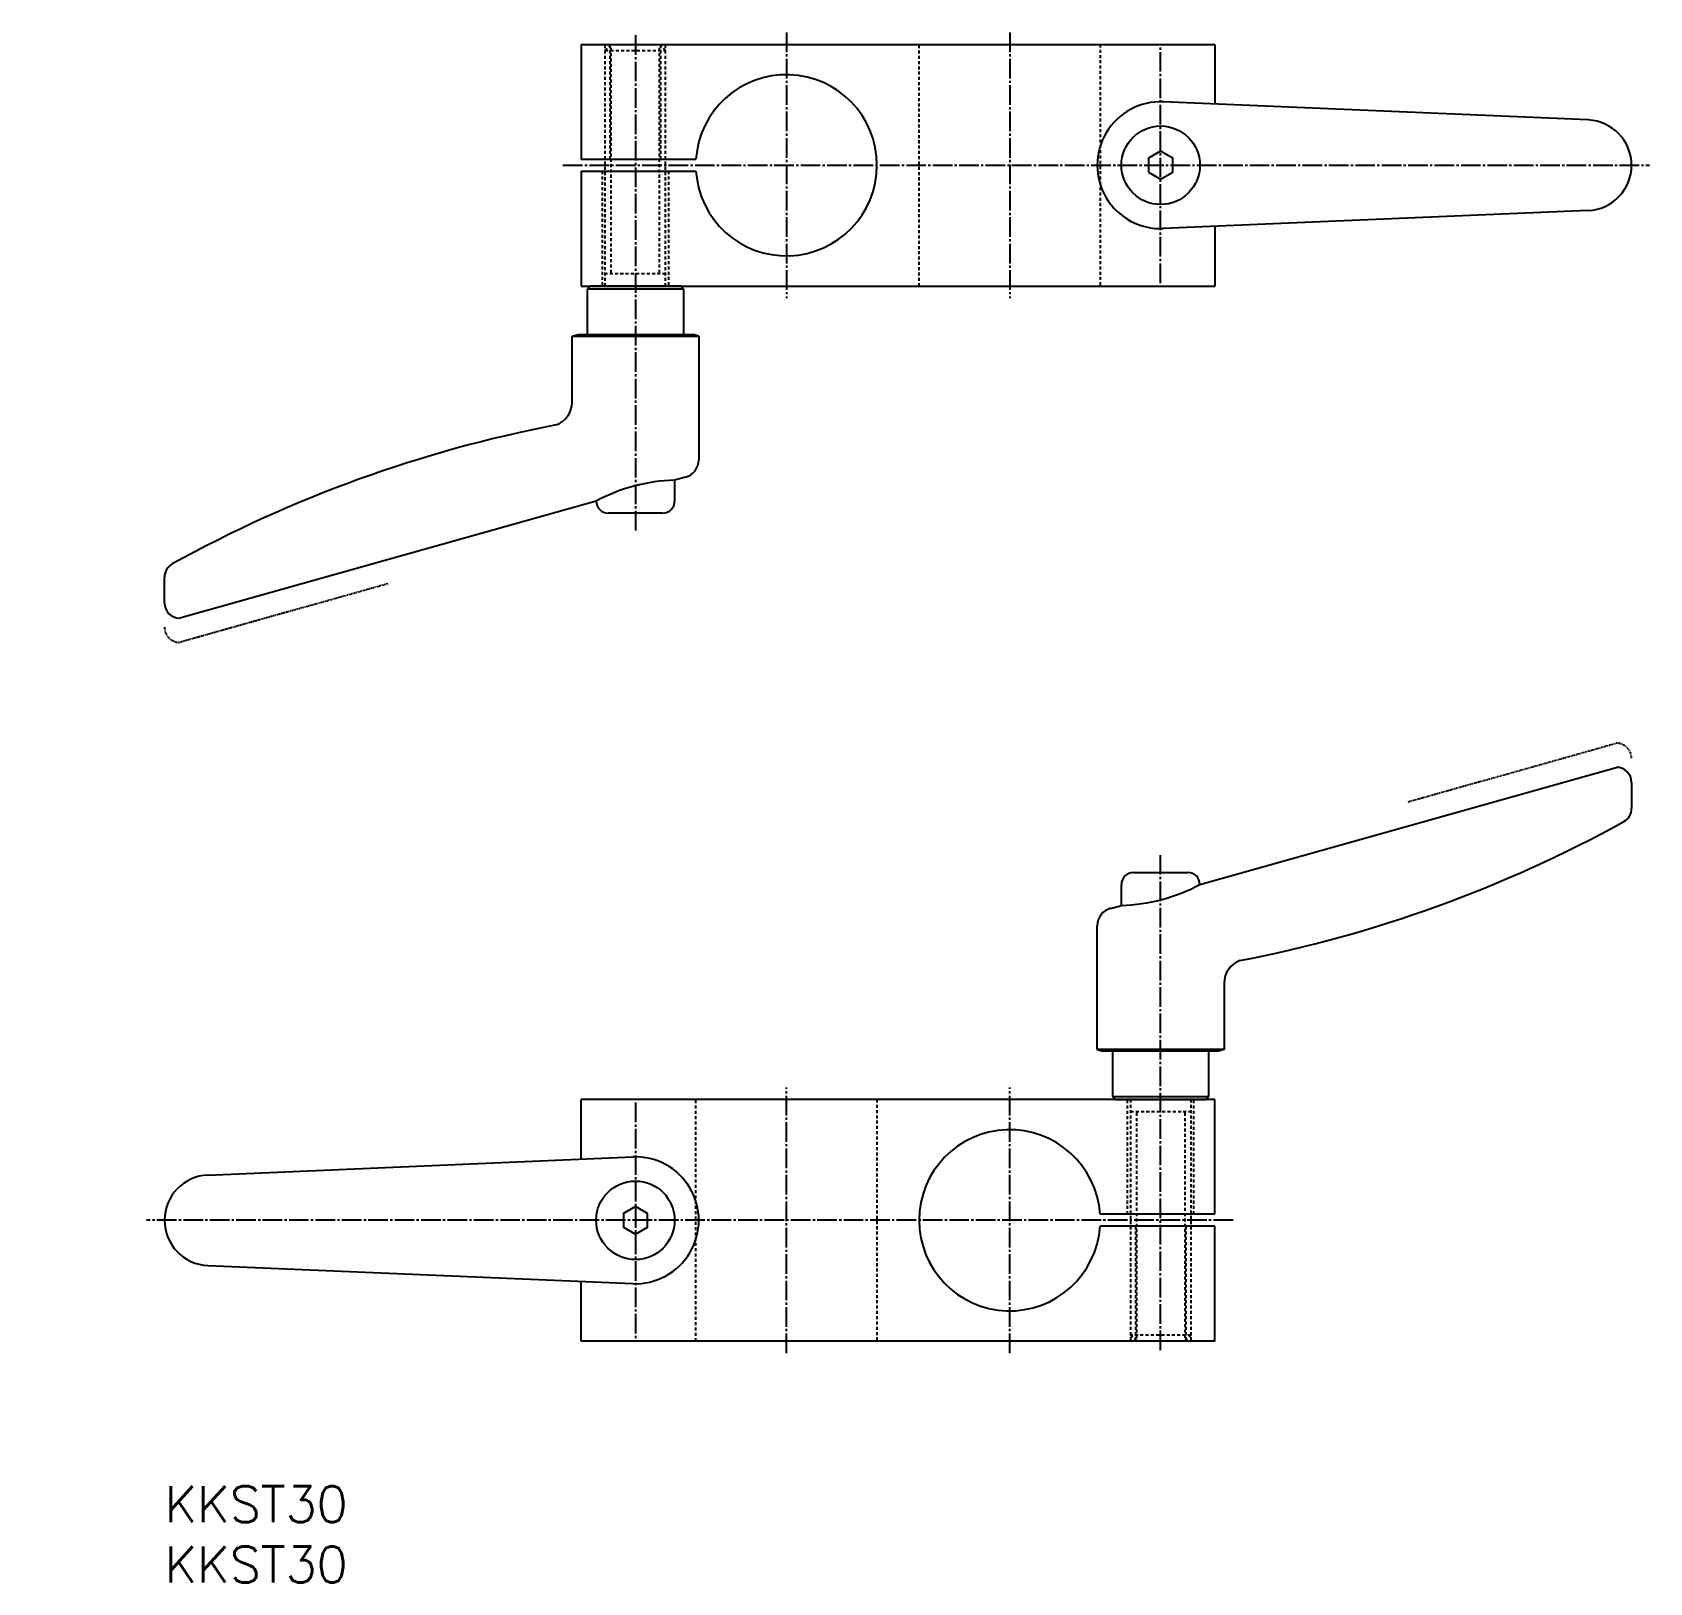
# Model space of a CAD drawing. Extents: x 588 to 856, y -2599 to -2342.
import ezdxf

# ---------------------------------------------------------------- set-up
doc = ezdxf.new("R2010")
doc.units = 0
doc.header["$LTSCALE"] = 0.25
doc.header["$PDMODE"] = 1
for name, pattern in [('CENTER', [17.5, 13, -1.5, 1.5, -1.5]), ('DASHED', [3.5, 2, -1.5]), ('PHANTOM', [2.5, 1.25, -0.25, 0.25, -0.25, 0.25, -0.25])]:
    doc.linetypes.add(name, pattern=pattern)
doc.layers.get('0').update_dxf_attribs({"linetype": 'CONTINUOUS'})
doc.layers.add('CENTER', color=1, linetype='CENTER')
doc.styles.get("Standard").update_dxf_attribs({"font": 'txt', "bigfont": 'BIGFONT'})

msp = doc.modelspace()

# ---------------------------------------------------------------- linework, layer by layer
at = {"color": 7, "linetype": 'CONTINUOUS'}
for p, q in [((678.74, -2344.21), (678.74, -2363.21)), ((678.74, -2344.21), (783.74, -2344.21)), ((783.74, -2344.21), (783.74, -2354.08)), ((845.56, -2356.71), (775.18, -2353.72)), ((678.74, -2363.21), (697.77, -2363.21)), ((678.74, -2365.21), (697.77, -2365.21)), ((678.74, -2365.21), (678.74, -2384.21)), ((845.56, -2371.7), (775.18, -2374.7)), ((783.74, -2374.33), (783.74, -2384.21)), ((678.74, -2384.21), (783.74, -2384.21)), ((680.24, -2384.21), (679.74, -2384.71)), ((695.24, -2384.21), (680.24, -2384.21)), ((695.74, -2384.71), (695.24, -2384.21)), ((679.74, -2384.71), (679.74, -2392.21)), ((695.74, -2384.71), (679.74, -2384.71)), ((679.74, -2384.71), (679.74, -2384.71)), ((695.74, -2392.21), (695.74, -2384.71)), ((677.24, -2392.5), (678.24, -2392.21)), ((678.24, -2392.21), (697.24, -2392.21)), ((698.24, -2392.5), (697.24, -2392.21)), ((677.24, -2392.5), (698.24, -2392.5)), ((677.24, -2403.46), (677.24, -2392.5)), ((698.24, -2392.5), (698.24, -2412.97)), ((696.02, -2415.86), (694.24, -2416.36)), ((694.24, -2416.36), (694.24, -2419.81)), ((681.24, -2419.81), (612.26, -2439.21)), ((692.24, -2421.81), (683.24, -2421.81)), ((609.74, -2436.71), (609.74, -2432.42)), ((612.24, -2439.21), (612.26, -2439.21)), ((781.24, -2483.31), (850.21, -2463.91)), ((850.24, -2463.91), (850.21, -2463.91)), ((852.74, -2466.41), (852.74, -2470.7)), ((768.24, -2486.76), (768.24, -2483.31)), ((770.24, -2481.31), (779.24, -2481.31)), ((766.45, -2487.26), (768.24, -2486.76)), ((764.24, -2510.62), (764.24, -2490.15)), ((785.24, -2499.66), (785.24, -2510.62)), ((764.24, -2510.62), (765.24, -2510.91)), ((785.24, -2510.62), (764.24, -2510.62)), ((784.24, -2510.91), (765.24, -2510.91)), ((766.74, -2510.91), (766.74, -2518.41)), ((782.74, -2518.41), (782.74, -2510.91)), ((785.24, -2510.62), (784.24, -2510.91)), ((678.74, -2528.78), (678.74, -2518.91)), ((783.74, -2518.91), (678.74, -2518.91)), ((766.74, -2518.41), (782.74, -2518.41)), ((766.74, -2518.41), (767.24, -2518.91)), ((767.24, -2518.91), (782.24, -2518.91)), ((782.24, -2518.91), (782.74, -2518.41)), ((782.74, -2518.41), (782.74, -2518.41)), ((783.74, -2537.91), (783.74, -2518.91)), ((616.92, -2531.42), (687.29, -2528.42)), ((783.74, -2537.91), (764.7, -2537.91)), ((783.74, -2539.91), (764.7, -2539.91)), ((783.74, -2558.91), (783.74, -2539.91)), ((616.92, -2546.4), (687.29, -2549.4)), ((678.74, -2558.91), (678.74, -2549.04)), ((783.74, -2558.91), (678.74, -2558.91))]:
    msp.add_line(p, q, dxfattribs=at)
at = {"color": 3, "linetype": 'DASHED'}
for p, q in [((682.74, -2345.21), (683.74, -2344.21)), ((682.74, -2363.21), (682.74, -2344.21)), ((682.74, -2345.21), (692.74, -2345.21)), ((682.74, -2384.21), (682.74, -2345.21)), ((683.55, -2363.21), (683.55, -2344.21)), ((683.74, -2382.02), (683.74, -2344.21)), ((683.74, -2344.21), (691.74, -2344.21)), ((692.74, -2345.21), (691.74, -2344.21)), ((691.74, -2382.02), (691.74, -2344.21)), ((691.93, -2363.21), (691.93, -2344.21)), ((692.74, -2363.21), (692.74, -2344.21)), ((692.74, -2384.21), (692.74, -2345.21)), ((734.74, -2384.21), (734.74, -2344.21)), ((764.74, -2344.21), (764.74, -2384.21)), ((682.24, -2365.21), (682.24, -2384.21)), ((693.24, -2365.21), (693.24, -2384.21)), ((692.74, -2382.21), (682.74, -2382.21)), ((697.74, -2558.91), (697.74, -2518.91)), ((727.74, -2518.91), (727.74, -2558.91)), ((769.24, -2537.91), (769.24, -2518.91)), ((769.74, -2518.91), (769.74, -2557.91)), ((779.74, -2518.91), (779.74, -2557.91)), ((780.24, -2537.91), (780.24, -2518.91)), ((769.74, -2520.91), (779.74, -2520.91)), ((770.74, -2521.1), (770.74, -2558.91)), ((778.74, -2521.1), (778.74, -2558.91)), ((769.74, -2539.91), (769.74, -2558.91)), ((770.55, -2539.91), (770.55, -2558.91)), ((778.93, -2539.91), (778.93, -2558.91)), ((779.74, -2539.91), (779.74, -2558.91)), ((769.74, -2557.91), (770.74, -2558.91)), ((779.74, -2557.91), (769.74, -2557.91)), ((779.74, -2557.91), (778.74, -2558.91)), ((778.74, -2558.91), (770.74, -2558.91))]:
    msp.add_line(p, q, dxfattribs=at)
at = {"color": 3, "linetype": 'PHANTOM'}
for p, q in [((646.75, -2433.51), (612.26, -2443.21)), ((612.24, -2443.21), (612.26, -2443.21)), ((815.73, -2469.61), (850.21, -2459.91)), ((850.24, -2459.91), (850.21, -2459.91))]:
    msp.add_line(p, q, dxfattribs=at)
at = {"color": 7, "linetype": 'CONTINUOUS'}
for points in [[(772.74, -2365.36), (774.74, -2366.52), (776.74, -2365.36), (776.74, -2363.05), (774.74, -2361.9), (772.74, -2363.05)], [(689.74, -2537.76), (687.74, -2536.6), (685.74, -2537.76), (685.74, -2540.07), (687.74, -2541.22), (689.74, -2540.07)]]:
    msp.add_lwpolyline(points, close=True, dxfattribs=at)
for centre in [(774.74, -2364.21), (687.74, -2538.91)]:
    msp.add_circle(centre, 6.5, dxfattribs=at)
for centre, radius, start, end in [((712.74, -2364.21), 15, 183.8226, 176.1774), ((774.74, -2364.21), 10.5, 87.5611, 272.4389), ((845.24, -2364.21), 7.5, 272.4389, 87.5611), ((673.24, -2403.46), 4, 290, 0), ((715.29, -2618.99), 215.64, 100.8753, 118.9138), ((695.24, -2412.97), 3, 285.1729, 0), ((695.02, -2445.56), 29.21, 91.5432, 118.1618), ((683.24, -2419.81), 2, 180, 270), ((692.24, -2419.81), 2, 270, 0), ((612.24, -2432.42), 2.5, 118.9138, 180), ((612.24, -2436.71), 2.5, 180, 270), ((850.24, -2466.41), 2.5, 0, 90), ((850.24, -2470.7), 2.5, 298.9138, 0), ((747.18, -2284.13), 215.64, 280.8753, 298.9138), ((770.24, -2483.31), 2, 90, 180), ((767.45, -2457.56), 29.21, 271.5432, 298.1618), ((779.24, -2483.31), 2, 0, 90), ((767.24, -2490.15), 3, 105.1729, 180), ((789.24, -2499.66), 4, 110, 180), ((749.74, -2538.91), 15, 3.8226, 356.1774), ((687.74, -2538.91), 10.5, 267.5611, 92.4389), ((617.24, -2538.91), 7.5, 92.4389, 267.5611)]:
    msp.add_arc(centre, radius, start, end, dxfattribs=at)
at = {"color": 3, "linetype": 'PHANTOM'}
for centre, start, end in [((612.24, -2440.71), 180, 270), ((850.24, -2462.41), 0, 90)]:
    msp.add_arc(centre, 2.5, start, end, dxfattribs=at)
at = {"color": 7, "linetype": 'CONTINUOUS'}
for p in [(587.85, -2466.97), (587.85, -2466.97), (587.85, -2466.97), (702.85, -2466.97), (702.85, -2466.97), (702.85, -2466.97)]:
    msp.add_point(p, dxfattribs=at)
at = {"layer": 'CENTER', "color": 1, "linetype": 'CENTER'}
for p, q in [((687.74, -2342.69), (687.74, -2424.81)), ((712.74, -2342.21), (712.74, -2386.21)), ((749.74, -2342.21), (749.74, -2386.21)), ((774.74, -2383.71), (774.74, -2344.71)), ((675.74, -2364.21), (855.74, -2364.21)), ((774.74, -2560.43), (774.74, -2478.31)), ((712.74, -2560.91), (712.74, -2516.91)), ((749.74, -2560.91), (749.74, -2516.91)), ((687.74, -2519.41), (687.74, -2558.41)), ((786.74, -2538.91), (606.74, -2538.91))]:
    msp.add_line(p, q, dxfattribs=at)

# ---------------------------------------------------------------- texts
at = {"color": 7, "linetype": 'CONTINUOUS'}
for p in [(609.74, -2588.91), (609.74, -2598.91)]:
    msp.add_text('KKST30', height=6, dxfattribs=at).set_placement(p)

doc.saveas('drawing.dxf')
